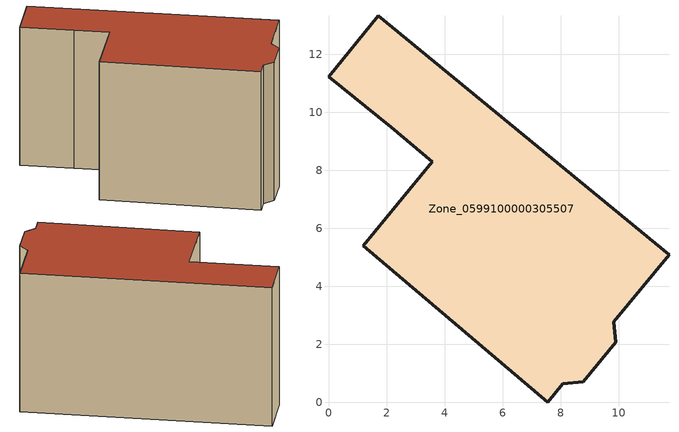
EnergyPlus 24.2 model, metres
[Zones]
Zone_0599100000305507
 floor ground (C_G): 9.91,2.07 8.78,0.7 8.08,0.63 7.56,0 1.2,5.39 3.58,8.29 2.16,9.47 0,11.22 1.72,13.32 11.74,5.08 9.84,2.77 z0
 wall outside (C_F): 2.16,9.47 3.58,8.29 1.2,5.39 7.56,0 8.08,0.63 8.78,0.7 9.91,2.07 9.84,2.77 11.74,5.08 1.72,13.32 0,11.22 2.16,9.47 z0:7.69
 roof outside (C_R): 9.84,2.77 11.74,5.08 1.72,13.32 0,11.22 2.16,9.47 3.58,8.29 1.2,5.39 7.56,0 8.08,0.63 8.78,0.7 9.91,2.07 z7.69
[BUILDING]
Pand.0599100000305507: North Axis=0; Terrain=City; Loads Convergence Tolerance Value=0.04; Temperature Convergence Tolerance Value=0.4; Solar Distribution=FullExterior; Maximum Number of Warmup Days=25; Minimum Number of Warmup Days=1
[Site:Location]
Rotterdam.The.Hague.AP_ZH_NLD Design_Conditions: Latitude=51.96; Longitude=4.45; Time Zone=1; Elevation=-4.5
[SITE:GROUNDTEMPERATURE:BUILDINGSURFACE]
18, 18, 18, 18, 18, 18, 18, 18, 18, 18, 18, 18
[MATERIAL] Thermal Absorptance=0.9; Solar Absorptance=0.7; Visible Absorptance=0.7
Name | Roughness | Thickness | Conductivity | Density | Specific Heat
G.TI.1946 | MediumSmooth | 0.15 | 1 | 540 | 1210
F.TI.1946 | Rough | 0.3 | 0.857143 | 1920 | 840
R.TI.1946 | MediumRough | 0.2 | 0.1 | 1500 | 1000
[CONSTRUCTION]
C_G: G.TI.1946
C_F: F.TI.1946
C_R: R.TI.1946
[ZONE]
Zone_0599100000305507: Type=1; Multiplier=1; Ceiling Height=Autocalculate; Volume=Autocalculate; Floor Area=autocalculate; Part of Total Floor Area=Yes
[ZONEINFILTRATION:DESIGNFLOWRATE]
Infil_Zone_0599100000305507: Zone or ZoneList or Space or SpaceList=Zone_0599100000305507; Schedule=AlwaysOn; Design Flow Rate Calculation Method=Flow/Area; Flow Rate per Floor Area=0.003; Constant Term Coefficient=1; Temperature Term Coefficient=0; Velocity Term Coefficient=0; Velocity Squared Term Coefficient=0
[HVACTEMPLATE:ZONE:IDEALLOADSAIRSYSTEM]
Zone_0599100000305507: Maximum Heating Supply Air Temperature=50; Minimum Cooling Supply Air Temperature=13; Maximum Heating Supply Air Humidity Ratio=0.0156; Minimum Cooling Supply Air Humidity Ratio=0.0077; Heating Limit=NoLimit; Cooling Limit=NoLimit; Dehumidification Control Type=ConstantSensibleHeatRatio; Cooling Sensible Heat Ratio=0.7; Dehumidification Setpoint=60; Humidification Control Type=None; Humidification Setpoint=30; Outdoor Air Method=None; Outdoor Air Flow Rate per Person=0.00944; Outdoor Air Flow Rate per Zone Floor Area=0; Outdoor Air Flow Rate per Zone=0; Demand Controlled Ventilation Type=None; Outdoor Air Economizer Type=NoEconomizer; Heat Recovery Type=None; Sensible Heat Recovery Effectiveness=0.7; Latent Heat Recovery Effectiveness=0.65
[ZONECONTROL:THERMOSTAT]
ThermostatControl_Zone_0599100000305507: Zone or ZoneList=Zone_0599100000305507; Control Type Schedule=DualSetpointControlType; Control 1=Thermostat_Zone_0599100000305507; Temperature Difference Between Cutout And Setpoint=0
[THERMOSTATSETPOINT:DUALSETPOINT]
Thermostat_Zone_0599100000305507: Heating Setpoint Temperature Schedule=HeatingSetpoint_Zone_0599100000305507; Cooling Setpoint Temperature Schedule=CoolingSetpoint_Zone_0599100000305507
[SCHEDULE:COMPACT]
HeatingSetpoint_Zone_0599100000305507: Through: 12/31, For: AllDays, Until: 24:00, 21
CoolingSetpoint_Zone_0599100000305507: Through: 12/31, For: AllDays, Until: 24:00, 24
DualSetpointControlType: Through: 12/31, For: AllDays, Until: 24:00, 4
AlwaysOn: Through: 12/31, For: AllDays, Until: 24:00, 1
